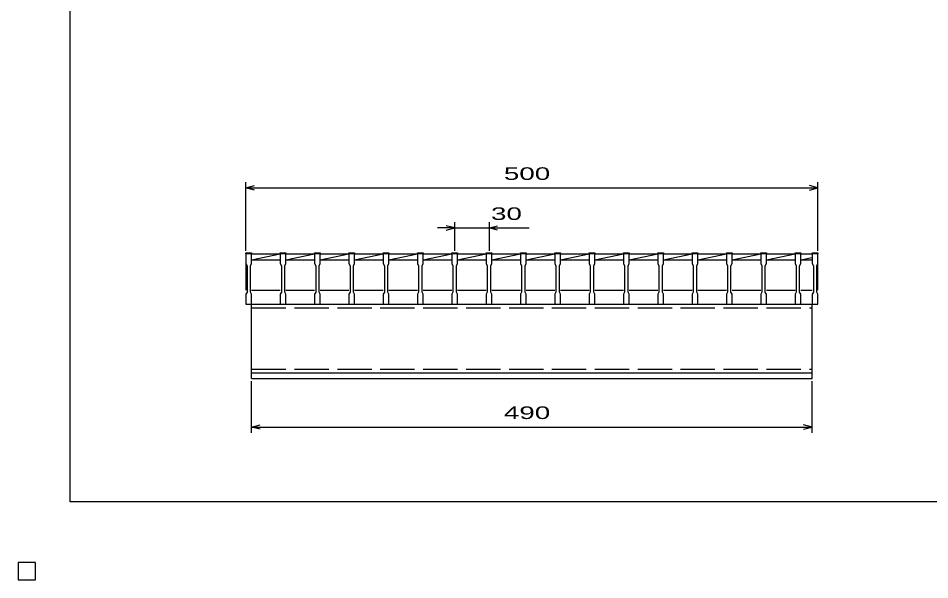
# Model space of a CAD drawing. Units: millimetres, scale not verified. Extents: x -910 to 866, y -641 to 527.
# Drawn here: x -910 to -113, y -641 to -150 of the extents above; entities that cross this region are included whole.
import ezdxf
from ezdxf.enums import TextEntityAlignment as Align

# ---------------------------------------------------------------- set-up
doc = ezdxf.new("R2010")
doc.units = ezdxf.units.MM
doc.header["$LTSCALE"] = 5
doc.linetypes.add('DASHED', pattern=[7.5, 6, -1.5])
for name, color, linetype, lineweight in [('0_2', 150, 'Continuous', 25), ('16', 3, 'Continuous', 25), ('22', 4, 'Continuous', 25), ('24', 2, 'Continuous', 25), ('32', 4, 'Continuous', 25)]:
    doc.layers.add(name, color=color, linetype=linetype, lineweight=lineweight)
doc.styles.add('ベクトル', font='')
doc.styles.get('ベクトル').set_extended_font_data('ベクトル')

msp = doc.modelspace()

# ---------------------------------------------------------------- linework, layer by layer
at = {"layer": '0_2'}
for p, q in [((-864.5, -573.25), (-864.5, 526.75)), ((865.5, -573.25), (-864.5, -573.25)), ((-895, -626.25), (-910, -626.25)), ((-910, -626.25), (-910, -641.25)), ((-895, -626.25), (-910, -626.25)), ((-910, -626.25), (-910, -641.25)), ((-895, -626.25), (-910, -626.25)), ((-910, -626.25), (-910, -641.25)), ((-895, -626.25), (-910, -626.25)), ((-910, -626.25), (-910, -641.25)), ((-895, -626.25), (-910, -626.25)), ((-910, -626.25), (-910, -641.25)), ((-895, -641.25), (-895, -626.25)), ((-895, -641.25), (-895, -626.25)), ((-895, -641.25), (-895, -626.25)), ((-895, -641.25), (-895, -626.25)), ((-895, -641.25), (-895, -626.25)), ((-910, -641.25), (-895, -641.25)), ((-910, -641.25), (-895, -641.25)), ((-910, -641.25), (-895, -641.25)), ((-910, -641.25), (-895, -641.25)), ((-910, -641.25), (-895, -641.25))]:
    msp.add_line(p, q, dxfattribs=at)
at = {"layer": '16'}
for p, q in [((-711, -356.25), (-711, -355.55)), ((-711, -355.55), (-706, -355.55)), ((-711, -356.25), (-711, -364.75)), ((-706, -356.25), (-711, -356.25)), ((-711, -356.25), (-711, -388.25)), ((-706, -355.55), (-706, -356.25)), ((-706, -364.75), (-706, -356.25)), ((-706, -356.25), (-681, -356.25)), ((-706, -361.75), (-681, -356.25)), ((-681, -356.25), (-681, -355.55)), ((-681, -355.55), (-676, -355.55)), ((-681, -356.25), (-681, -364.75)), ((-676, -356.25), (-681, -356.25)), ((-676, -355.55), (-676, -356.25)), ((-676, -364.75), (-676, -356.25)), ((-676, -356.25), (-651, -356.25)), ((-676, -361.75), (-651, -356.25)), ((-651, -356.25), (-651, -355.55)), ((-651, -355.55), (-646, -355.55)), ((-651, -356.25), (-651, -364.75)), ((-646, -356.25), (-651, -356.25)), ((-646, -355.55), (-646, -356.25)), ((-646, -364.75), (-646, -356.25)), ((-646, -356.25), (-621, -356.25)), ((-646, -361.75), (-621, -356.25)), ((-621, -356.25), (-621, -355.55)), ((-621, -355.55), (-616, -355.55)), ((-621, -356.25), (-621, -364.75)), ((-616, -356.25), (-621, -356.25)), ((-616, -355.55), (-616, -356.25)), ((-616, -364.75), (-616, -356.25)), ((-616, -356.25), (-591, -356.25)), ((-616, -361.75), (-591, -356.25)), ((-591, -356.25), (-591, -355.55)), ((-591, -355.55), (-586, -355.55)), ((-591, -356.25), (-591, -364.75)), ((-586, -356.25), (-591, -356.25)), ((-586, -355.55), (-586, -356.25)), ((-586, -364.75), (-586, -356.25)), ((-586, -356.25), (-561, -356.25)), ((-586, -361.75), (-561, -356.25)), ((-561, -356.25), (-561, -355.55)), ((-561, -355.55), (-556, -355.55)), ((-561, -356.25), (-561, -364.75)), ((-556, -356.25), (-561, -356.25)), ((-556, -355.55), (-556, -356.25)), ((-556, -364.75), (-556, -356.25)), ((-556, -356.25), (-531, -356.25)), ((-556, -361.75), (-531, -356.25)), ((-531, -356.25), (-531, -355.55)), ((-531, -355.55), (-526, -355.55)), ((-531, -356.25), (-531, -364.75)), ((-526, -356.25), (-531, -356.25)), ((-526, -355.55), (-526, -356.25)), ((-526, -364.75), (-526, -356.25)), ((-526, -356.25), (-501, -356.25)), ((-526, -361.75), (-501, -356.25)), ((-501, -356.25), (-501, -355.55)), ((-501, -355.55), (-496, -355.55)), ((-501, -356.25), (-501, -364.75)), ((-496, -356.25), (-501, -356.25)), ((-496, -355.55), (-496, -356.25)), ((-496, -364.75), (-496, -356.25)), ((-496, -356.25), (-471, -356.25)), ((-496, -361.75), (-471, -356.25)), ((-471, -356.25), (-471, -355.55)), ((-471, -355.55), (-466, -355.55)), ((-471, -356.25), (-471, -364.75)), ((-466, -356.25), (-471, -356.25)), ((-466, -355.55), (-466, -356.25)), ((-466, -364.75), (-466, -356.25)), ((-466, -356.25), (-441, -356.25)), ((-466, -361.75), (-441, -356.25)), ((-441, -356.25), (-441, -355.55)), ((-441, -355.55), (-436, -355.55)), ((-441, -356.25), (-441, -364.75)), ((-436, -356.25), (-441, -356.25)), ((-436, -355.55), (-436, -356.25)), ((-436, -364.75), (-436, -356.25)), ((-436, -356.25), (-411, -356.25)), ((-436, -361.75), (-411, -356.25)), ((-411, -356.25), (-411, -355.55)), ((-411, -355.55), (-406, -355.55)), ((-411, -356.25), (-411, -364.75)), ((-406, -356.25), (-411, -356.25)), ((-406, -355.55), (-406, -356.25)), ((-406, -364.75), (-406, -356.25)), ((-406, -356.25), (-381, -356.25)), ((-406, -361.75), (-381, -356.25)), ((-381, -356.25), (-381, -355.55)), ((-381, -355.55), (-376, -355.55)), ((-381, -356.25), (-381, -364.75)), ((-376, -356.25), (-381, -356.25)), ((-376, -355.55), (-376, -356.25)), ((-376, -364.75), (-376, -356.25)), ((-376, -356.25), (-351, -356.25)), ((-376, -361.75), (-351, -356.25)), ((-351, -356.25), (-351, -355.55)), ((-351, -355.55), (-346, -355.55)), ((-351, -356.25), (-351, -364.75)), ((-346, -356.25), (-351, -356.25)), ((-346, -355.55), (-346, -356.25)), ((-346, -364.75), (-346, -356.25)), ((-346, -356.25), (-321, -356.25)), ((-346, -361.75), (-321, -356.25)), ((-321, -356.25), (-321, -355.55)), ((-321, -355.55), (-316, -355.55)), ((-321, -356.25), (-321, -364.75)), ((-316, -356.25), (-321, -356.25)), ((-316, -355.55), (-316, -356.25)), ((-316, -364.75), (-316, -356.25)), ((-316, -356.25), (-291, -356.25)), ((-316, -361.75), (-291, -356.25)), ((-291, -356.25), (-291, -355.55)), ((-291, -355.55), (-286, -355.55)), ((-291, -356.25), (-291, -364.75)), ((-286, -356.25), (-291, -356.25)), ((-286, -355.55), (-286, -356.25)), ((-286, -364.75), (-286, -356.25)), ((-286, -356.25), (-261, -356.25)), ((-286, -361.75), (-261, -356.25)), ((-261, -356.25), (-261, -355.55)), ((-261, -355.55), (-256, -355.55)), ((-261, -356.25), (-261, -364.75)), ((-256, -356.25), (-261, -356.25)), ((-256, -355.55), (-256, -356.25)), ((-256, -364.75), (-256, -356.25)), ((-256, -356.25), (-231, -356.25)), ((-256, -361.75), (-231, -356.25)), ((-231, -356.25), (-231, -355.55)), ((-231, -355.55), (-226, -355.55)), ((-231, -356.25), (-231, -364.75)), ((-226, -356.25), (-231, -356.25)), ((-226, -355.55), (-226, -356.25)), ((-226, -364.75), (-226, -356.25)), ((-226, -356.25), (-216, -356.25)), ((-216, -356.25), (-216, -355.55)), ((-216, -355.55), (-211, -355.55)), ((-216, -356.25), (-216, -364.75)), ((-211, -356.25), (-216, -356.25)), ((-211, -355.55), (-211, -356.25)), ((-211, -364.75), (-211, -356.25)), ((-211, -388.25), (-211, -356.25)), ((-711, -364.75), (-710, -366.75)), ((-707, -366.75), (-706, -364.75)), ((-706, -361.75), (-681, -361.75)), ((-681, -364.75), (-680, -366.75)), ((-677, -366.75), (-676, -364.75)), ((-676, -361.75), (-651, -361.75)), ((-651, -364.75), (-650, -366.75)), ((-647, -366.75), (-646, -364.75)), ((-646, -361.75), (-621, -361.75)), ((-621, -364.75), (-620, -366.75)), ((-617, -366.75), (-616, -364.75)), ((-616, -361.75), (-591, -361.75)), ((-591, -364.75), (-590, -366.75)), ((-587, -366.75), (-586, -364.75)), ((-586, -361.75), (-561, -361.75)), ((-561, -364.75), (-560, -366.75)), ((-557, -366.75), (-556, -364.75)), ((-556, -361.75), (-531, -361.75)), ((-531, -364.75), (-530, -366.75)), ((-527, -366.75), (-526, -364.75)), ((-526, -361.75), (-501, -361.75)), ((-501, -364.75), (-500, -366.75)), ((-497, -366.75), (-496, -364.75)), ((-496, -361.75), (-471, -361.75)), ((-471, -364.75), (-470, -366.75)), ((-467, -366.75), (-466, -364.75)), ((-466, -361.75), (-441, -361.75)), ((-441, -364.75), (-440, -366.75)), ((-437, -366.75), (-436, -364.75)), ((-436, -361.75), (-411, -361.75)), ((-411, -364.75), (-410, -366.75)), ((-407, -366.75), (-406, -364.75)), ((-406, -361.75), (-381, -361.75)), ((-381, -364.75), (-380, -366.75)), ((-377, -366.75), (-376, -364.75)), ((-376, -361.75), (-351, -361.75)), ((-351, -364.75), (-350, -366.75)), ((-347, -366.75), (-346, -364.75)), ((-346, -361.75), (-321, -361.75)), ((-321, -364.75), (-320, -366.75)), ((-317, -366.75), (-316, -364.75)), ((-316, -361.75), (-291, -361.75)), ((-291, -364.75), (-290, -366.75)), ((-287, -366.75), (-286, -364.75)), ((-286, -361.75), (-261, -361.75)), ((-261, -364.75), (-260, -366.75)), ((-257, -366.75), (-256, -364.75)), ((-256, -361.75), (-231, -361.75)), ((-231, -364.75), (-230, -366.75)), ((-227, -366.75), (-226, -364.75)), ((-226, -361.75), (-216, -359.55)), ((-226, -361.75), (-216, -361.75)), ((-216, -364.75), (-215, -366.75)), ((-212, -366.75), (-211, -364.75)), ((-710, -366.75), (-710, -389.75)), ((-707, -389.75), (-707, -366.75)), ((-680, -366.75), (-680, -389.75)), ((-677, -389.75), (-677, -366.75)), ((-650, -366.75), (-650, -389.75)), ((-647, -389.75), (-647, -366.75)), ((-620, -366.75), (-620, -389.75)), ((-617, -389.75), (-617, -366.75)), ((-590, -366.75), (-590, -389.75)), ((-587, -389.75), (-587, -366.75)), ((-560, -366.75), (-560, -389.75)), ((-557, -389.75), (-557, -366.75)), ((-530, -366.75), (-530, -389.75)), ((-527, -389.75), (-527, -366.75)), ((-500, -366.75), (-500, -389.75)), ((-497, -389.75), (-497, -366.75)), ((-470, -366.75), (-470, -389.75)), ((-467, -389.75), (-467, -366.75)), ((-440, -366.75), (-440, -389.75)), ((-437, -389.75), (-437, -366.75)), ((-410, -366.75), (-410, -389.75)), ((-407, -389.75), (-407, -366.75)), ((-380, -366.75), (-380, -389.75)), ((-377, -389.75), (-377, -366.75)), ((-350, -366.75), (-350, -389.75)), ((-347, -389.75), (-347, -366.75)), ((-320, -366.75), (-320, -389.75)), ((-317, -389.75), (-317, -366.75)), ((-290, -366.75), (-290, -389.75)), ((-287, -389.75), (-287, -366.75)), ((-260, -366.75), (-260, -389.75)), ((-257, -389.75), (-257, -366.75)), ((-230, -366.75), (-230, -389.75)), ((-227, -389.75), (-227, -366.75)), ((-215, -366.75), (-215, -389.75)), ((-212, -389.75), (-212, -366.75)), ((-710, -389.75), (-711, -391.75)), ((-706, -391.75), (-707, -389.75)), ((-706, -388.25), (-681, -388.25)), ((-680, -389.75), (-681, -391.75)), ((-676, -391.75), (-677, -389.75)), ((-676, -388.25), (-651, -388.25)), ((-650, -389.75), (-651, -391.75)), ((-646, -391.75), (-647, -389.75)), ((-646, -388.25), (-621, -388.25)), ((-620, -389.75), (-621, -391.75)), ((-616, -391.75), (-617, -389.75)), ((-616, -388.25), (-591, -388.25)), ((-590, -389.75), (-591, -391.75)), ((-586, -391.75), (-587, -389.75)), ((-586, -388.25), (-561, -388.25)), ((-560, -389.75), (-561, -391.75)), ((-556, -391.75), (-557, -389.75)), ((-556, -388.25), (-531, -388.25)), ((-530, -389.75), (-531, -391.75)), ((-526, -391.75), (-527, -389.75)), ((-526, -388.25), (-501, -388.25)), ((-500, -389.75), (-501, -391.75)), ((-496, -391.75), (-497, -389.75)), ((-496, -388.25), (-471, -388.25)), ((-470, -389.75), (-471, -391.75)), ((-466, -391.75), (-467, -389.75)), ((-466, -388.25), (-441, -388.25)), ((-440, -389.75), (-441, -391.75)), ((-436, -391.75), (-437, -389.75)), ((-436, -388.25), (-411, -388.25)), ((-410, -389.75), (-411, -391.75)), ((-406, -391.75), (-407, -389.75)), ((-406, -388.25), (-381, -388.25)), ((-380, -389.75), (-381, -391.75)), ((-376, -391.75), (-377, -389.75)), ((-376, -388.25), (-351, -388.25)), ((-350, -389.75), (-351, -391.75)), ((-346, -391.75), (-347, -389.75)), ((-346, -388.25), (-321, -388.25)), ((-320, -389.75), (-321, -391.75)), ((-316, -391.75), (-317, -389.75)), ((-316, -388.25), (-291, -388.25)), ((-290, -389.75), (-291, -391.75)), ((-286, -391.75), (-287, -389.75)), ((-286, -388.25), (-261, -388.25)), ((-260, -389.75), (-261, -391.75)), ((-256, -391.75), (-257, -389.75)), ((-256, -388.25), (-231, -388.25)), ((-230, -389.75), (-231, -391.75)), ((-226, -391.75), (-227, -389.75)), ((-226, -388.25), (-216, -388.25)), ((-215, -389.75), (-216, -391.75)), ((-211, -391.75), (-212, -389.75)), ((-711, -391.75), (-711, -400.25)), ((-706, -400.25), (-706, -391.75)), ((-681, -391.75), (-681, -400.25)), ((-676, -400.25), (-676, -391.75)), ((-651, -391.75), (-651, -400.25)), ((-646, -400.25), (-646, -391.75)), ((-621, -391.75), (-621, -400.25)), ((-616, -400.25), (-616, -391.75)), ((-591, -391.75), (-591, -400.25)), ((-586, -400.25), (-586, -391.75)), ((-561, -391.75), (-561, -400.25)), ((-556, -400.25), (-556, -391.75)), ((-531, -391.75), (-531, -400.25)), ((-526, -400.25), (-526, -391.75)), ((-501, -391.75), (-501, -400.25)), ((-496, -400.25), (-496, -391.75)), ((-471, -391.75), (-471, -400.25)), ((-466, -400.25), (-466, -391.75)), ((-441, -391.75), (-441, -400.25)), ((-436, -400.25), (-436, -391.75)), ((-411, -391.75), (-411, -400.25)), ((-406, -400.25), (-406, -391.75)), ((-381, -391.75), (-381, -400.25)), ((-376, -400.25), (-376, -391.75)), ((-351, -391.75), (-351, -400.25)), ((-346, -400.25), (-346, -391.75)), ((-321, -391.75), (-321, -400.25)), ((-316, -400.25), (-316, -391.75)), ((-291, -391.75), (-291, -400.25)), ((-286, -400.25), (-286, -391.75)), ((-261, -391.75), (-261, -400.25)), ((-256, -400.25), (-256, -391.75)), ((-231, -391.75), (-231, -400.25)), ((-226, -400.25), (-226, -391.75)), ((-216, -391.75), (-216, -400.25)), ((-211, -400.25), (-211, -391.75)), ((-711, -400.25), (-706, -400.25)), ((-706, -400.25), (-216, -400.25)), ((-706, -460.25), (-706, -400.25)), ((-681, -400.25), (-676, -400.25)), ((-651, -400.25), (-646, -400.25)), ((-621, -400.25), (-616, -400.25)), ((-591, -400.25), (-586, -400.25)), ((-561, -400.25), (-556, -400.25)), ((-531, -400.25), (-526, -400.25)), ((-501, -400.25), (-496, -400.25)), ((-471, -400.25), (-466, -400.25)), ((-441, -400.25), (-436, -400.25)), ((-411, -400.25), (-406, -400.25)), ((-381, -400.25), (-376, -400.25)), ((-351, -400.25), (-346, -400.25)), ((-321, -400.25), (-316, -400.25)), ((-291, -400.25), (-286, -400.25)), ((-261, -400.25), (-256, -400.25)), ((-231, -400.25), (-226, -400.25)), ((-216, -400.25), (-211, -400.25)), ((-216, -460.25), (-216, -400.25)), ((-706, -460.25), (-216, -460.25)), ((-706, -465.25), (-706, -460.25)), ((-706, -460.25), (-216, -460.25)), ((-216, -465.25), (-216, -460.25)), ((-706, -465.25), (-216, -465.25)), ((-895, -626.25), (-910, -626.25)), ((-910, -626.25), (-910, -641.25)), ((-895, -626.25), (-910, -626.25)), ((-910, -626.25), (-910, -641.25)), ((-895, -626.25), (-910, -626.25)), ((-910, -626.25), (-910, -641.25)), ((-895, -626.25), (-910, -626.25)), ((-910, -626.25), (-910, -641.25)), ((-895, -626.25), (-910, -626.25)), ((-910, -626.25), (-910, -641.25)), ((-895, -641.25), (-895, -626.25)), ((-895, -641.25), (-895, -626.25)), ((-895, -641.25), (-895, -626.25)), ((-895, -641.25), (-895, -626.25)), ((-895, -641.25), (-895, -626.25)), ((-910, -641.25), (-895, -641.25)), ((-910, -641.25), (-895, -641.25)), ((-910, -641.25), (-895, -641.25)), ((-910, -641.25), (-895, -641.25)), ((-910, -641.25), (-895, -641.25))]:
    msp.add_line(p, q, dxfattribs=at)
at = {"layer": '16', "linetype": 'DASHED'}
for p, q in [((-706, -403.45), (-216, -403.45)), ((-706, -457.05), (-216, -457.05))]:
    msp.add_line(p, q, dxfattribs=at)
at = {"layer": '22'}
for p, q in [((-711, -353.75), (-711, -293.75)), ((-211, -353.75), (-211, -293.75)), ((-711, -298.75), (-703.5, -296.75)), ((-703.5, -300.75), (-711, -298.75)), ((-711, -298.75), (-211, -298.75)), ((-211, -298.75), (-218.5, -296.75)), ((-218.5, -300.75), (-211, -298.75)), ((-528.5, -333.75), (-543.5, -333.75)), ((-528.5, -333.75), (-536, -331.75)), ((-536, -335.75), (-528.5, -333.75)), ((-528.5, -353.75), (-528.5, -328.75)), ((-528.5, -333.75), (-498.5, -333.75)), ((-498.5, -328.75), (-498.5, -353.75)), ((-498.5, -333.75), (-491, -331.75)), ((-491, -335.75), (-498.5, -333.75)), ((-498.5, -333.75), (-463.5, -333.75)), ((-706, -512.75), (-706, -467.75)), ((-216, -512.75), (-216, -467.75)), ((-706, -507.75), (-698.5, -505.75)), ((-698.5, -509.75), (-706, -507.75)), ((-706, -507.75), (-216, -507.75)), ((-216, -507.75), (-223.5, -505.75)), ((-223.5, -509.75), (-216, -507.75))]:
    msp.add_line(p, q, dxfattribs=at)
at = {"layer": '22', "color": 2}
for p, q in [((-895, -626.25), (-910, -626.25)), ((-910, -626.25), (-910, -641.25)), ((-895, -626.25), (-910, -626.25)), ((-910, -626.25), (-910, -641.25)), ((-895, -626.25), (-910, -626.25)), ((-910, -626.25), (-910, -641.25)), ((-895, -641.25), (-895, -626.25)), ((-895, -641.25), (-895, -626.25)), ((-895, -641.25), (-895, -626.25)), ((-910, -641.25), (-895, -641.25)), ((-910, -641.25), (-895, -641.25)), ((-910, -641.25), (-895, -641.25))]:
    msp.add_line(p, q, dxfattribs=at)
at = {"layer": '24', "color": 4}
for p, q in [((-895, -626.25), (-910, -626.25)), ((-910, -626.25), (-910, -641.25)), ((-895, -626.25), (-910, -626.25)), ((-910, -626.25), (-910, -641.25)), ((-895, -626.25), (-910, -626.25)), ((-910, -626.25), (-910, -641.25)), ((-895, -641.25), (-895, -626.25)), ((-895, -641.25), (-895, -626.25)), ((-895, -641.25), (-895, -626.25)), ((-910, -641.25), (-895, -641.25)), ((-910, -641.25), (-895, -641.25)), ((-910, -641.25), (-895, -641.25))]:
    msp.add_line(p, q, dxfattribs=at)
at = {"layer": '32'}
for p, q in [((-895, -626.25), (-910, -626.25)), ((-910, -626.25), (-910, -641.25)), ((-895, -626.25), (-910, -626.25)), ((-910, -626.25), (-910, -641.25)), ((-895, -626.25), (-910, -626.25)), ((-910, -626.25), (-910, -641.25)), ((-895, -626.25), (-910, -626.25)), ((-910, -626.25), (-910, -641.25)), ((-895, -626.25), (-910, -626.25)), ((-910, -626.25), (-910, -641.25)), ((-895, -641.25), (-895, -626.25)), ((-895, -641.25), (-895, -626.25)), ((-895, -641.25), (-895, -626.25)), ((-895, -641.25), (-895, -626.25)), ((-895, -641.25), (-895, -626.25)), ((-910, -641.25), (-895, -641.25)), ((-910, -641.25), (-895, -641.25)), ((-910, -641.25), (-895, -641.25)), ((-910, -641.25), (-895, -641.25)), ((-910, -641.25), (-895, -641.25))]:
    msp.add_line(p, q, dxfattribs=at)

# ---------------------------------------------------------------- texts
at = {"layer": '22', "color": 2, "style": 'ベクトル', "width": 1.65}
for s, p in [(' 500 ', (-492.25, -286.25)), (' 30 ', (-503.5, -321.25)), (' 490 ', (-492.25, -495.25))]:
    msp.add_text(s, height=11, dxfattribs=at).set_placement(p, align=Align.MIDDLE_LEFT)

doc.saveas('drawing.dxf')
